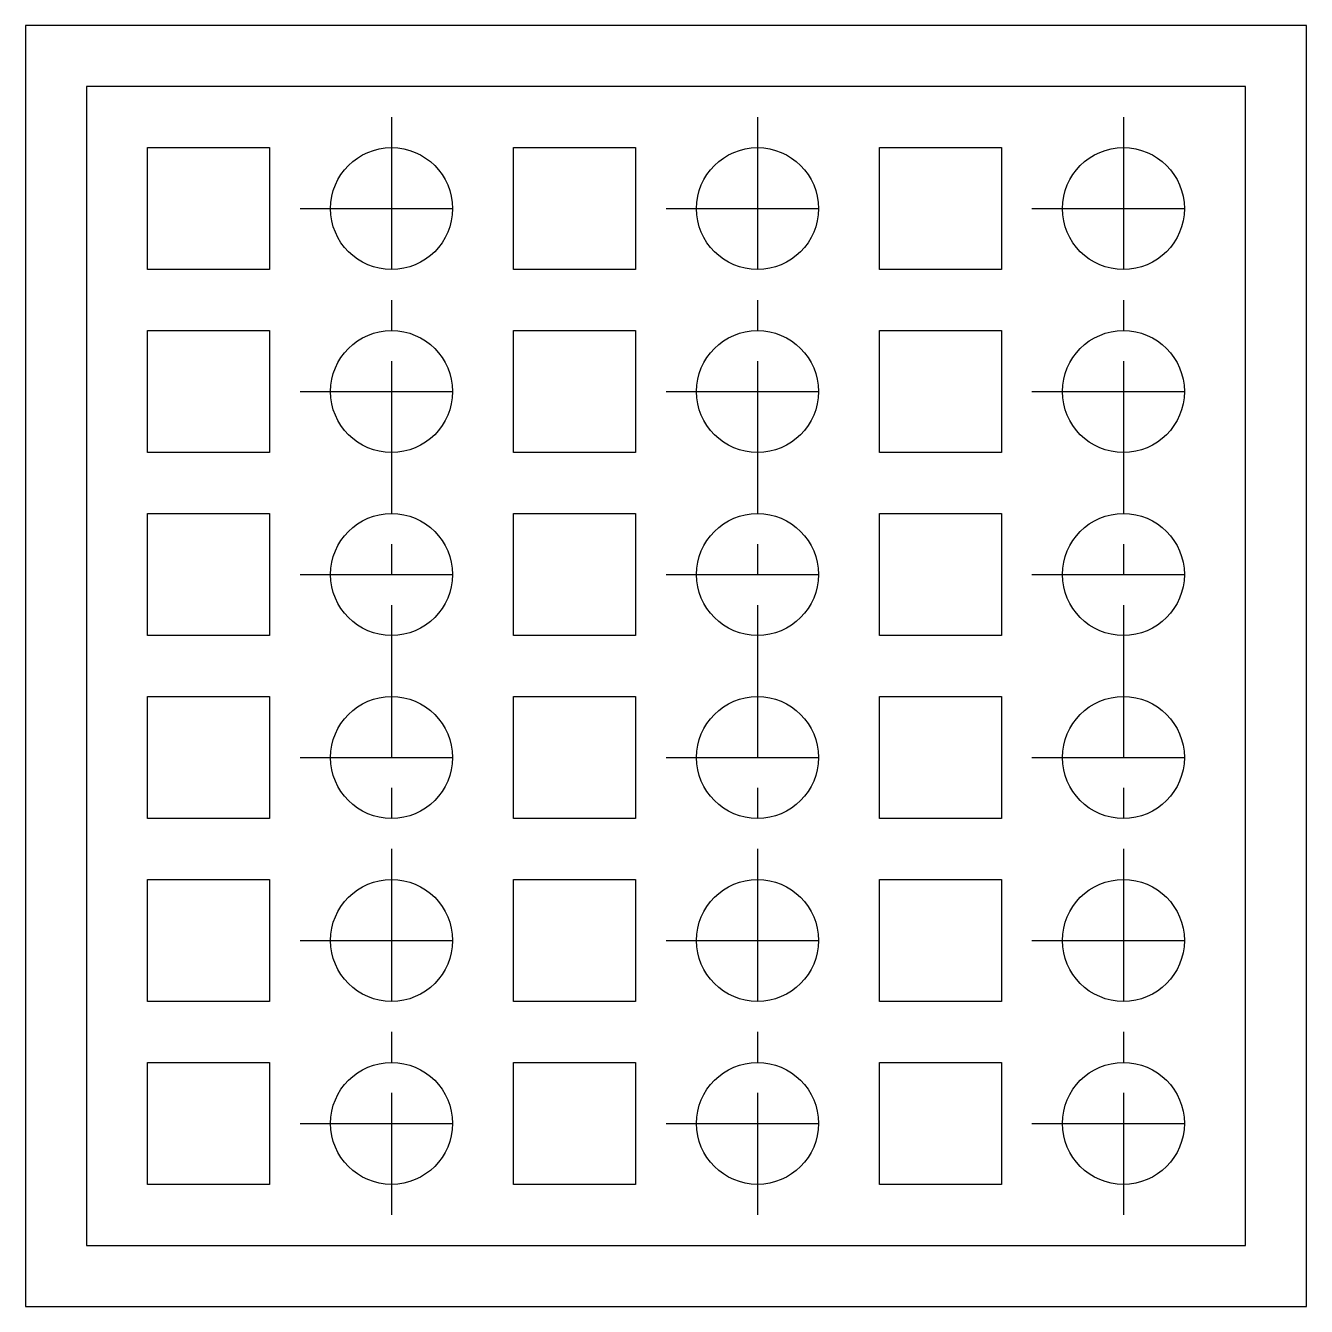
# Model space of a CAD drawing. Header units: inches. Extents: x 5 to 10.25, y 3 to 8.25.
import ezdxf

# ---------------------------------------------------------------- set-up
doc = ezdxf.new("R2010")
doc.units = ezdxf.units.IN
doc.header["$LTSCALE"] = 0.5
doc.header["$MEASUREMENT"] = 0
doc.linetypes.add('CENTER', pattern=[2, 1.25, -0.25, 0.25, -0.25])
doc.layers.add('Center Line', color=3, linetype='CENTER')
doc.layers.add('Visible Lines', color=1, linetype='Continuous')

msp = doc.modelspace()

# ---------------------------------------------------------------- linework, layer by layer
at = {"layer": 'Center Line'}
for p, q in [((6.5, 7.875), (6.5, 3.375)), ((8, 7.875), (8, 3.375)), ((9.5, 7.875), (9.5, 3.375)), ((6.125, 7.5), (6.875, 7.5)), ((7.625, 7.5), (8.375, 7.5)), ((9.125, 7.5), (9.875, 7.5)), ((6.125, 6.75), (6.875, 6.75)), ((7.625, 6.75), (8.375, 6.75)), ((9.125, 6.75), (9.875, 6.75)), ((6.125, 6), (6.875, 6)), ((7.625, 6), (8.375, 6)), ((9.125, 6), (9.875, 6)), ((6.125, 5.25), (6.875, 5.25)), ((7.625, 5.25), (8.375, 5.25)), ((9.125, 5.25), (9.875, 5.25)), ((6.125, 4.5), (6.875, 4.5)), ((7.625, 4.5), (8.375, 4.5)), ((9.125, 4.5), (9.875, 4.5)), ((6.125, 3.75), (6.875, 3.75)), ((7.625, 3.75), (8.375, 3.75)), ((9.125, 3.75), (9.875, 3.75))]:
    msp.add_line(p, q, dxfattribs=at)
at = {"layer": 'Visible Lines'}
for p, q in [((10.25, 8.25), (5, 8.25)), ((5, 8.25), (5, 3)), ((10.25, 3), (10.25, 8.25)), ((10, 8), (5.25, 8)), ((5.25, 8), (5.25, 3.25)), ((10, 3.25), (10, 8)), ((5.5, 7.25), (5.5, 7.75)), ((5.5, 7.75), (6, 7.75)), ((6, 7.75), (6, 7.25)), ((7, 7.25), (7, 7.75)), ((7, 7.75), (7.5, 7.75)), ((7.5, 7.75), (7.5, 7.25)), ((8.5, 7.25), (8.5, 7.75)), ((8.5, 7.75), (9, 7.75)), ((9, 7.75), (9, 7.25)), ((6, 7.25), (5.5, 7.25)), ((7.5, 7.25), (7, 7.25)), ((9, 7.25), (8.5, 7.25)), ((5.5, 6.5), (5.5, 7)), ((5.5, 7), (6, 7)), ((6, 7), (6, 6.5)), ((7, 6.5), (7, 7)), ((7, 7), (7.5, 7)), ((7.5, 7), (7.5, 6.5)), ((8.5, 6.5), (8.5, 7)), ((8.5, 7), (9, 7)), ((9, 7), (9, 6.5)), ((6, 6.5), (5.5, 6.5)), ((7.5, 6.5), (7, 6.5)), ((9, 6.5), (8.5, 6.5)), ((5.5, 5.75), (5.5, 6.25)), ((5.5, 6.25), (6, 6.25)), ((6, 6.25), (6, 5.75)), ((7, 5.75), (7, 6.25)), ((7, 6.25), (7.5, 6.25)), ((7.5, 6.25), (7.5, 5.75)), ((8.5, 5.75), (8.5, 6.25)), ((8.5, 6.25), (9, 6.25)), ((9, 6.25), (9, 5.75)), ((6, 5.75), (5.5, 5.75)), ((7.5, 5.75), (7, 5.75)), ((9, 5.75), (8.5, 5.75)), ((5.5, 5), (5.5, 5.5)), ((5.5, 5.5), (6, 5.5)), ((6, 5.5), (6, 5)), ((7, 5), (7, 5.5)), ((7, 5.5), (7.5, 5.5)), ((7.5, 5.5), (7.5, 5)), ((8.5, 5), (8.5, 5.5)), ((8.5, 5.5), (9, 5.5)), ((9, 5.5), (9, 5)), ((6, 5), (5.5, 5)), ((7.5, 5), (7, 5)), ((9, 5), (8.5, 5)), ((5.5, 4.25), (5.5, 4.75)), ((5.5, 4.75), (6, 4.75)), ((6, 4.75), (6, 4.25)), ((7, 4.25), (7, 4.75)), ((7, 4.75), (7.5, 4.75)), ((7.5, 4.75), (7.5, 4.25)), ((8.5, 4.25), (8.5, 4.75)), ((8.5, 4.75), (9, 4.75)), ((9, 4.75), (9, 4.25)), ((6, 4.25), (5.5, 4.25)), ((7.5, 4.25), (7, 4.25)), ((9, 4.25), (8.5, 4.25)), ((5.5, 3.5), (5.5, 4)), ((5.5, 4), (6, 4)), ((6, 4), (6, 3.5)), ((7, 3.5), (7, 4)), ((7, 4), (7.5, 4)), ((7.5, 4), (7.5, 3.5)), ((8.5, 3.5), (8.5, 4)), ((8.5, 4), (9, 4)), ((9, 4), (9, 3.5)), ((6, 3.5), (5.5, 3.5)), ((7.5, 3.5), (7, 3.5)), ((9, 3.5), (8.5, 3.5)), ((5.25, 3.25), (10, 3.25)), ((5, 3), (10.25, 3))]:
    msp.add_line(p, q, dxfattribs=at)
for centre in [(6.5, 7.5), (8, 7.5), (9.5, 7.5), (6.5, 6.75), (8, 6.75), (9.5, 6.75), (6.5, 6), (8, 6), (9.5, 6), (6.5, 5.25), (8, 5.25), (9.5, 5.25), (6.5, 4.5), (8, 4.5), (9.5, 4.5), (6.5, 3.75), (8, 3.75), (9.5, 3.75)]:
    msp.add_circle(centre, 0.25, dxfattribs=at)

doc.saveas('drawing.dxf')
